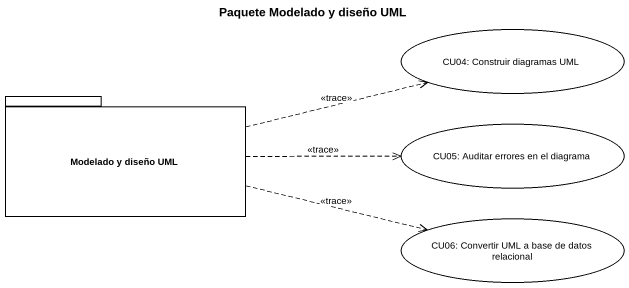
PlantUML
@startuml
title Paquete Modelado y diseño UML
usecase "CU04: Construir diagramas UML" as CU04_Construir_diagramas_UML
package "Modelado y diseño UML" as Modelado_y_diseño_UML {
}
usecase "CU05: Auditar errores en el diagrama" as CU05_Auditar_errores_en_el
usecase "CU06: Convertir UML a base de datos relacional" as CU06_Convertir_UML_a_base
Modelado_y_diseño_UML .right.> CU04_Construir_diagramas_UML : <<trace>>
Modelado_y_diseño_UML .right.> CU05_Auditar_errores_en_el : <<trace>>
Modelado_y_diseño_UML .right.> CU06_Convertir_UML_a_base : <<trace>>
@enduml
